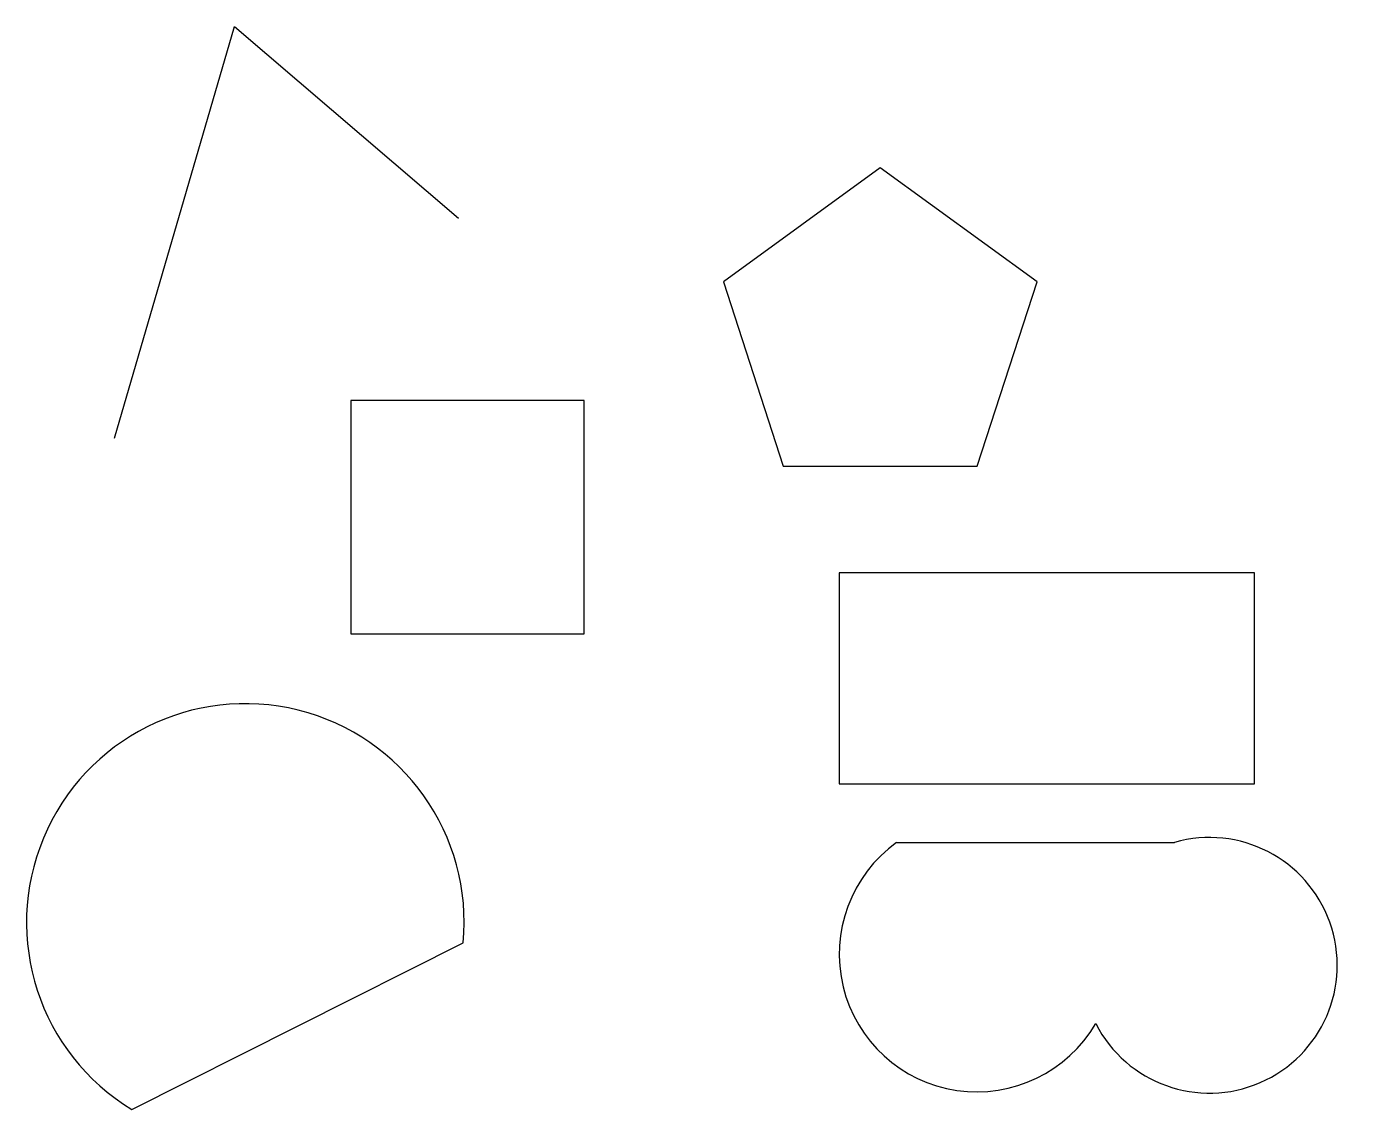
# Model space of a CAD drawing. Header units: millimetres. Extents: x 5.9 to 86.3, y 4.3 to 70.
import ezdxf

# ---------------------------------------------------------------- set-up
doc = ezdxf.new("R2010")
doc.units = ezdxf.units.MM

# ---------------------------------------------------------------- blocks, each defined once
blk = doc.blocks.new('Block1')
blk.add_line((58.694, 20.501), (75.532, 20.501))
for centre, radius, start, end in [((63.556, 13.721), 8.344, 125.64851, 329.67912), ((77.653, 13.048), 7.749, 207.17508, 105.88277)]:
    blk.add_arc(centre, radius, start, end)

msp = doc.modelspace()

# ---------------------------------------------------------------- linework, layer by layer
msp.add_line((12.332, 4.305), (32.418, 14.404))
for points in [[(11.282, 45.012), (18.559, 69.968), (32.142, 58.338)], [(55.208, 36.839), (55.208, 24.044), (80.385, 24.044), (80.385, 36.839), (55.208, 36.839)]]:
    msp.add_lwpolyline(points)
for points in [[(57.699, 61.401), (48.189, 54.491), (51.821, 43.31), (63.577, 43.31), (67.21, 54.491)], [(25.613, 47.293), (25.613, 33.151), (39.755, 33.151), (39.755, 47.293)]]:
    msp.add_lwpolyline(points, close=True)
msp.add_arc((19.212, 15.646), 13.265, 354.62829, 238.75832)

# ---------------------------------------------------------------- block references
msp.add_blockref('Block1', (0, 0))

doc.saveas('drawing.dxf')
